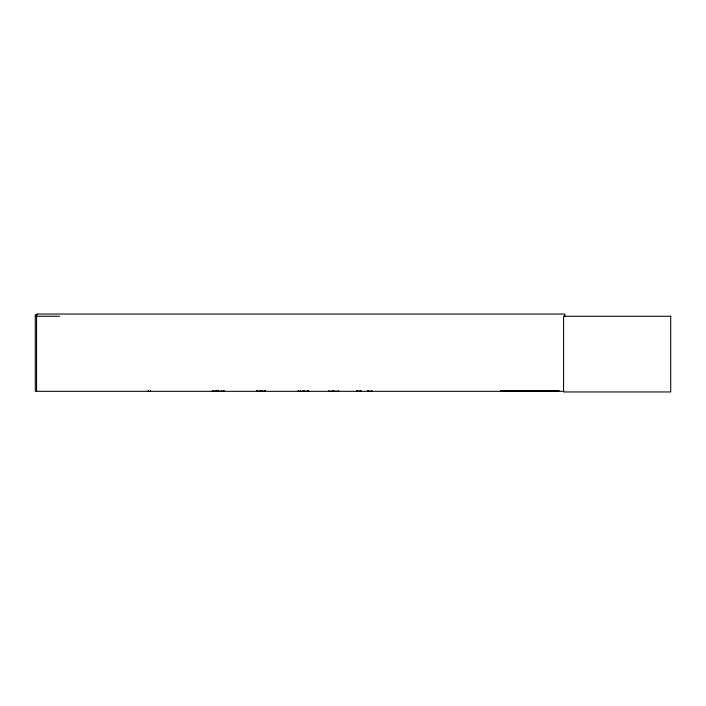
<?xml version="1.0" encoding="UTF-8"?>
<svg xmlns="http://www.w3.org/2000/svg" width="706" height="706" viewBox="0 0 706 706"><rect width="100%" height="100%" fill="white"/><g stroke="black" fill="none" stroke-linecap="round" stroke-linejoin="round"><path stroke-width="1.06" d="M223.652 391.292L223.661 390.692L223.661 391.318L212.303 391.292L212.303 390.692M297.958 391.318L308.796 391.256M356.486 391.318L360.969 391.239M529.853 391.045L529.985 391.292M532.942 391.045L533.33 391.318M536.489 391.3L536.966 390.815L537.831 391.283M554.572 390.709L554.589 391.115M555.887 391.309L556.619 390.709M556.787 391.283L525.22 390.859M558.552 391.3L558.781 390.815L558.022 391.292M505.717 390.974L523.331 391.3M514.233 391.274L513.641 391.292L513.933 390.815L514.48 391.292M514.383 391.256L514.656 391.045M517.86 391.045L518.072 391.318M520.56 390.709L520.428 391.283M522.828 391.3L523.164 390.709M536.798 391.256L537.01 391.045M530.391 391.045L530.259 391.292M532.509 391.309L532.342 391.045M533.109 391.309L532.906 390.815L532.756 391.256M538.846 391.3L539.269 391.292M539.358 391.115L539.331 391.018M554.704 391.3L554.995 391.115M555.498 391.318L555.693 390.815L555.931 391.256M221.507 391.239L221.569 390.745L221.622 391.318M257.284 391.239L257.337 390.745L257.39 391.318M265.262 391.239L256.746 391.239M507.632 391.3L508.17 391.283M517.304 391.318L517.101 391.045M536.242 391.045L536.516 391.274M356.927 391.239L356.998 390.745M37.506 314.841L35.3 314.841L35.3 391.318L563.723 391.318M35.3 316.262L59.516 316.262M500.819 390.824L558.781 390.815M500.792 391.009L558.808 391.045M338.792 391.292L328.758 391.239L328.678 390.692M372.318 391.292L367.835 391.239M500.81 391.274L559.02 391.256M544.785 391.239L544.688 391.318M371.877 391.239L371.797 390.745L371.727 391.318M308.469 391.239L308.416 390.745M564.826 316.262L564.826 314.046L36.544 314.046L36.544 391.318M525.282 390.85L525.282 391.318M368.594 390.533L368.594 391.318M368.461 390.533L368.461 391.318M367.685 390.692L367.685 391.318M361.11 390.692L361.11 391.318M360.342 390.533L360.342 391.318M360.201 390.533L360.201 391.318M357.077 390.692L357.077 391.318M338.474 390.692L338.474 391.318M333.108 390.533L333.108 391.318M332.764 390.533L332.764 391.318M308.354 390.692L308.354 391.318M308.081 390.692L308.081 391.318M303.986 390.533L303.986 391.318M303.606 390.533L303.651 391.318M303.333 390.533L303.333 391.318M300.377 390.692L300.377 391.318M298.285 390.692L298.285 391.318M265.368 390.692L265.368 391.318M264.609 390.692L264.609 391.318M262.42 390.533L262.42 391.318M262.138 390.533L262.138 391.318M259.861 390.533L259.861 391.318M259.587 390.533L259.587 391.318M256.631 390.692L256.631 391.318M223.961 390.374L223.961 391.318M218.666 390.533L218.666 391.318M218.392 390.533L218.392 391.318M218.269 390.374L218.269 391.318M218.172 390.533L218.189 391.318M217.775 390.533L217.792 391.318M216.062 390.374L216.062 391.318M213.644 390.692L213.644 391.318M150.475 390.374L150.475 391.318M148.269 390.374L148.269 391.318M506.22 390.974L505.902 391.292L506.22 390.974M540.099 390.815C539.102 391.389 541.087 391.424 540.099 390.815M670.7 316.262L563.582 316.262L563.582 391.954L670.7 391.954L670.7 316.262"/></g></svg>
